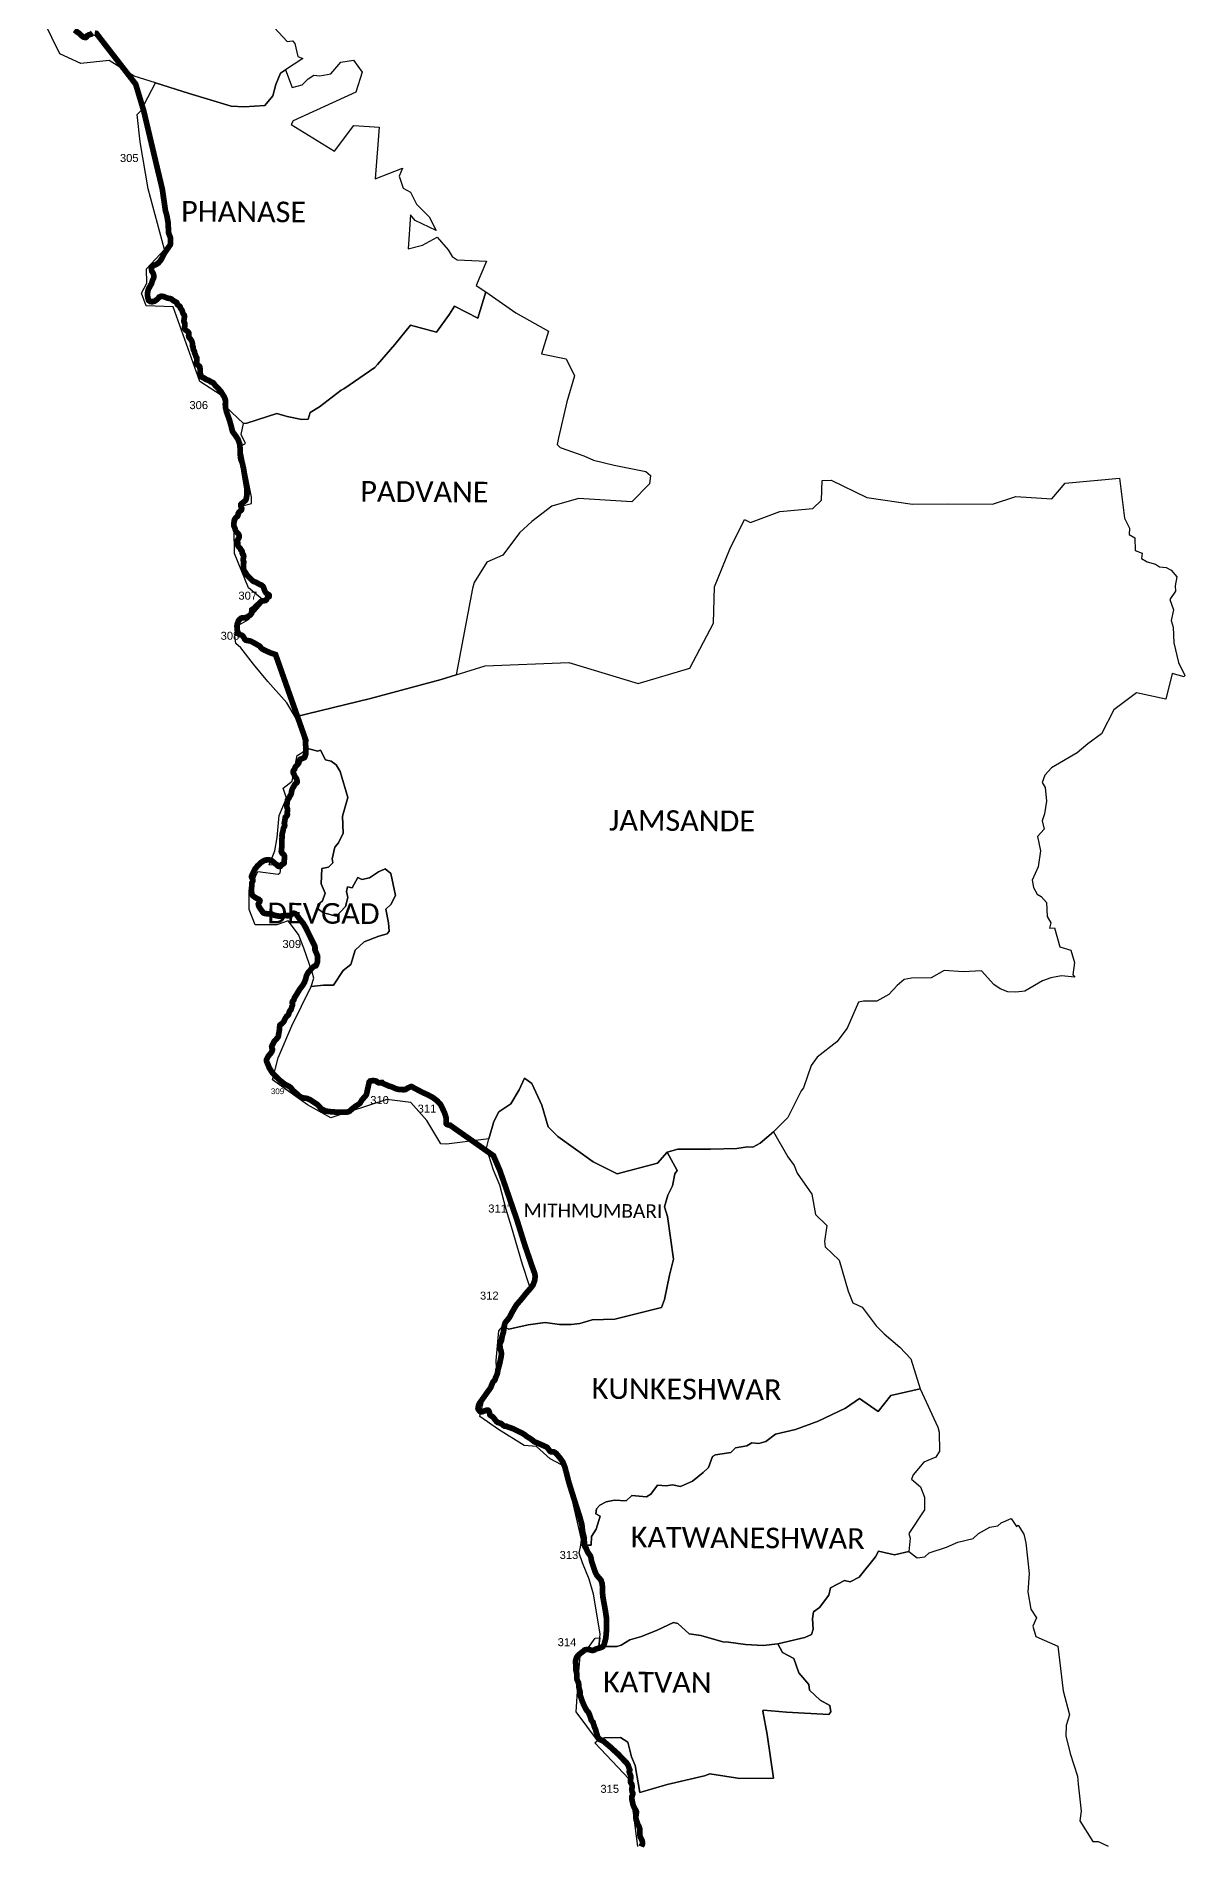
# Model space of a CAD drawing. Header units: metres. Extents: x 0 to 561379, y 0 to 4092696.
# Drawn here: x 323718 to 333768, y 1803075 to 1818882 of the extents above; entities that cross this region are included whole.
import ezdxf

# ---------------------------------------------------------------- set-up
doc = ezdxf.new("R2010")
doc.units = ezdxf.units.M
for name, color, linetype in [('COASTLINE', 5, 'Continuous'), ('NATURALLY PROTECTED', 3, 'Continuous'), ('VILLAGE BOUNDRY', 32, 'Continuous'), ('VILLAGE NAME', 1, 'Continuous')]:
    doc.layers.add(name, color=color, linetype=linetype)
doc.styles.get("Standard").update_dxf_attribs({"font": 'arial.ttf'})

msp = doc.modelspace()

# ---------------------------------------------------------------- linework, layer by layer
at = {"layer": 'COASTLINE', "const_width": 50, "flags": 128}
for points in [[(324053, 1818936), (324096, 1818905), (324115, 1818887), (324127, 1818877), (324135, 1818873), (324142, 1818871), (324149, 1818871), (324154, 1818871), (324158, 1818874), (324161, 1818879), (324163, 1818883), (324166, 1818886), (324174, 1818891), (324194, 1818898), (324202, 1818901), (324208, 1818906), (324212, 1818909)], [(324230, 1818909), (324245, 1818906), (324589, 1818462), (324660, 1818225), (324755, 1817824), (324822, 1817543), (324849, 1817357), (324862, 1817311), (324873, 1817247), (324875, 1817195), (324876, 1817163), (324882, 1817148), (324892, 1817121), (324894, 1817091), (324892, 1817058), (324866, 1817020), (324839, 1816981), (324816, 1816935), (324800, 1816911), (324786, 1816896), (324765, 1816883), (324743, 1816875), (324730, 1816863), (324726, 1816847), (324730, 1816826), (324743, 1816805), (324747, 1816789), (324747, 1816769), (324740, 1816753), (324733, 1816737), (324729, 1816720), (324715, 1816695), (324700, 1816668), (324694, 1816644), (324692, 1816616), (324696, 1816591), (324703, 1816569), (324715, 1816561), (324733, 1816558), (324754, 1816563), (324778, 1816580), (324795, 1816600), (324810, 1816606), (324831, 1816605), (324852, 1816596), (324870, 1816589), (324879, 1816588), (324886, 1816587), (324895, 1816585), (324904, 1816580), (324911, 1816573), (324920, 1816568), (324927, 1816563), (324938, 1816558), (324945, 1816553), (324949, 1816550), (324951, 1816544), (324951, 1816539), (324954, 1816534), (324959, 1816530), (324963, 1816527), (324968, 1816523), (324976, 1816517), (324979, 1816508), (324980, 1816503), (324983, 1816499), (324987, 1816494), (324990, 1816490), (324995, 1816482), (324998, 1816473), (325001, 1816461), (325008, 1816448), (325014, 1816441), (325015, 1816437), (325016, 1816432), (325015, 1816422), (325013, 1816406), (325010, 1816387), (325012, 1816381), (325018, 1816370), (325019, 1816364), (325020, 1816354), (325019, 1816347), (325016, 1816334), (325016, 1816326), (325020, 1816319), (325026, 1816311), (325035, 1816304), (325046, 1816296), (325053, 1816287), (325055, 1816280), (325055, 1816272), (325052, 1816261), (325053, 1816256), (325056, 1816247), (325068, 1816232), (325075, 1816223), (325080, 1816212), (325084, 1816200), (325086, 1816188), (325086, 1816185), (325086, 1816177), (325087, 1816170), (325091, 1816163), (325092, 1816157), (325092, 1816150), (325093, 1816143), (325095, 1816136), (325102, 1816126), (325104, 1816121), (325104, 1816112), (325105, 1816107), (325110, 1816098), (325113, 1816090), (325115, 1816081), (325118, 1816076), (325124, 1816067), (325125, 1816060), (325125, 1816049), (325122, 1816029), (325121, 1816022), (325122, 1816016), (325130, 1816006), (325144, 1815996), (325149, 1815990), (325151, 1815984), (325152, 1815969), (325153, 1815946), (325155, 1815928), (325158, 1815916), (325160, 1815906), (325163, 1815902), (325174, 1815897), (325185, 1815891), (325193, 1815888), (325200, 1815881), (325209, 1815876), (325223, 1815872), (325234, 1815867), (325244, 1815859), (325249, 1815856), (325259, 1815854), (325266, 1815850), (325277, 1815837), (325284, 1815826), (325295, 1815816), (325302, 1815810), (325317, 1815793), (325335, 1815773), (325351, 1815746), (325364, 1815725), (325373, 1815703), (325375, 1815685), (325373, 1815661), (325375, 1815632), (325384, 1815594), (325409, 1815525), (325424, 1815473), (325435, 1815426), (325439, 1815419), (325458, 1815393), (325485, 1815353), (325499, 1815313), (325503, 1815269), (325502, 1815235), (325508, 1815182), (325522, 1815146), (325532, 1815102), (325541, 1815045), (325556, 1814955), (325562, 1814919), (325563, 1814876), (325556, 1814834), (325551, 1814821), (325543, 1814814), (325532, 1814806), (325523, 1814798), (325513, 1814790), (325508, 1814782), (325508, 1814774), (325512, 1814763), (325516, 1814753), (325516, 1814745), (325513, 1814735), (325501, 1814725), (325491, 1814714), (325486, 1814705), (325484, 1814691), (325481, 1814683), (325472, 1814675), (325463, 1814666), (325459, 1814661), (325455, 1814654), (325451, 1814644), (325449, 1814628), (325448, 1814616), (325449, 1814595), (325452, 1814588), (325456, 1814580), (325459, 1814571), (325461, 1814560), (325466, 1814550), (325473, 1814542), (325484, 1814531), (325490, 1814523), (325494, 1814513), (325495, 1814506), (325494, 1814499), (325491, 1814492), (325486, 1814483), (325483, 1814476), (325479, 1814470), (325478, 1814464), (325481, 1814456), (325482, 1814447), (325482, 1814440), (325482, 1814428), (325485, 1814421), (325491, 1814413), (325500, 1814405), (325505, 1814399), (325507, 1814392), (325509, 1814386), (325512, 1814383), (325517, 1814380), (325521, 1814374), (325521, 1814365), (325521, 1814358), (325524, 1814351), (325531, 1814346), (325533, 1814342), (325534, 1814331), (325531, 1814312), (325529, 1814302), (325530, 1814295), (325534, 1814284), (325534, 1814274), (325532, 1814263), (325532, 1814248), (325533, 1814230), (325534, 1814214), (325537, 1814205), (325549, 1814190), (325557, 1814177), (325562, 1814168), (325573, 1814155), (325590, 1814138), (325610, 1814119), (325623, 1814110), (325638, 1814105), (325670, 1814088), (325691, 1814078), (325701, 1814070), (325707, 1814061), (325715, 1814038), (325722, 1814021), (325730, 1814010), (325746, 1813999), (325755, 1813994), (325758, 1813989), (325758, 1813984), (325756, 1813979), (325747, 1813974), (325742, 1813968), (325737, 1813959), (325733, 1813951), (325725, 1813945), (325714, 1813943), (325703, 1813942), (325692, 1813940), (325683, 1813934), (325670, 1813919), (325652, 1813904), (325640, 1813894), (325633, 1813885), (325628, 1813878), (325624, 1813875), (325617, 1813871), (325609, 1813866), (325605, 1813863), (325604, 1813858), (325604, 1813849), (325602, 1813831), (325596, 1813822), (325582, 1813811), (325559, 1813798), (325542, 1813793), (325528, 1813793), (325520, 1813793), (325510, 1813789), (325499, 1813780), (325489, 1813768), (325483, 1813752), (325477, 1813737), (325475, 1813720), (325476, 1813703), (325477, 1813683), (325485, 1813663), (325494, 1813651), (325505, 1813644), (325517, 1813641), (325526, 1813634), (325536, 1813620), (325543, 1813605), (325551, 1813598), (325563, 1813595), (325579, 1813592), (325593, 1813590), (325616, 1813578), (325645, 1813562), (325671, 1813547), (325684, 1813533), (325693, 1813522), (325718, 1813509), (325767, 1813487), (325813, 1813471), (326078, 1812720), (326075, 1812713), (326074, 1812698), (326074, 1812683), (326077, 1812671), (326077, 1812661), (326077, 1812646), (326077, 1812634), (326076, 1812622), (326076, 1812614), (326078, 1812605), (326077, 1812600), (326074, 1812595), (326072, 1812589), (326070, 1812578), (326067, 1812572), (326063, 1812569), (326053, 1812565), (326042, 1812560), (326031, 1812557), (326026, 1812553), (326023, 1812548), (326020, 1812540), (326018, 1812530), (326015, 1812522), (326008, 1812512), (325999, 1812503), (325990, 1812494), (325985, 1812486), (325982, 1812478), (325979, 1812468), (325973, 1812461), (325969, 1812456), (325967, 1812449), (325966, 1812442), (325968, 1812434), (325974, 1812425), (325980, 1812408), (325995, 1812387), (326000, 1812373), (326002, 1812364), (326002, 1812356), (325998, 1812350), (325987, 1812341), (325981, 1812334), (325972, 1812317), (325963, 1812303), (325959, 1812295), (325956, 1812287), (325953, 1812273), (325950, 1812254), (325946, 1812245), (325938, 1812233), (325932, 1812219), (325926, 1812210), (325918, 1812200), (325917, 1812194), (325914, 1812176), (325911, 1812149), (325912, 1812138), (325914, 1812130), (325917, 1812119), (325917, 1812109), (325916, 1812098), (325915, 1812090), (325915, 1812081), (325917, 1812074), (325916, 1812069), (325913, 1812062), (325911, 1812058), (325906, 1812054), (325901, 1812051), (325898, 1812048), (325897, 1812044), (325895, 1812028), (325894, 1812016), (325891, 1812005), (325889, 1811996), (325890, 1811990), (325893, 1811977), (325891, 1811968), (325883, 1811955), (325881, 1811947), (325879, 1811932), (325870, 1811902), (325869, 1811886), (325870, 1811867), (325867, 1811857), (325867, 1811850), (325868, 1811837), (325867, 1811804), (325867, 1811786), (325864, 1811761), (325863, 1811748), (325865, 1811740), (325872, 1811732), (325883, 1811723), (325887, 1811716), (325891, 1811709), (325892, 1811702), (325892, 1811688), (325889, 1811677), (325888, 1811665), (325887, 1811654), (325887, 1811647), (325883, 1811642), (325878, 1811640), (325869, 1811636), (325863, 1811631), (325861, 1811627), (325858, 1811622), (325855, 1811619), (325845, 1811618), (325836, 1811620), (325830, 1811624), (325827, 1811627), (325825, 1811631), (325821, 1811635), (325818, 1811637), (325808, 1811643), (325802, 1811648), (325796, 1811655), (325789, 1811661), (325778, 1811669), (325771, 1811672), (325763, 1811674), (325748, 1811675), (325729, 1811674), (325717, 1811671), (325702, 1811663), (325692, 1811657), (325679, 1811646), (325659, 1811627), (325655, 1811624), (325645, 1811610), (325634, 1811597), (325627, 1811584), (325619, 1811567), (325609, 1811546), (325602, 1811531), (325602, 1811526), (325606, 1811519), (325613, 1811503), (325614, 1811496), (325614, 1811492), (325612, 1811487), (325607, 1811478), (325606, 1811469), (325605, 1811445), (325603, 1811433), (325602, 1811417), (325603, 1811391), (325607, 1811373), (325614, 1811361), (325631, 1811349), (325648, 1811338), (325666, 1811330), (325674, 1811323), (325676, 1811317), (325674, 1811309), (325668, 1811302), (325662, 1811288), (325663, 1811280), (325669, 1811264), (325679, 1811248), (325695, 1811227), (325701, 1811216), (325706, 1811211), (325720, 1811206), (325750, 1811203), (325765, 1811204), (325779, 1811202), (325798, 1811192), (325819, 1811187), (325837, 1811184), (325854, 1811182), (325873, 1811185), (325885, 1811188), (325894, 1811189), (325904, 1811188), (325915, 1811187), (325924, 1811187), (325937, 1811189), (325947, 1811194), (325956, 1811202), (325965, 1811207), (325974, 1811208), (325986, 1811204), (325996, 1811196), (326021, 1811161), (326056, 1811118), (326078, 1811080), (326103, 1811028), (326134, 1810965), (326156, 1810921), (326158, 1810907), (326158, 1810889), (326162, 1810877), (326179, 1810838), (326181, 1810821), (326180, 1810785), (326170, 1810757), (326165, 1810749), (326157, 1810748), (326150, 1810744), (326138, 1810735), (326127, 1810725), (326113, 1810705), (326104, 1810697), (326097, 1810688), (326084, 1810664), (326080, 1810652), (326078, 1810637), (326070, 1810617), (326066, 1810605), (326055, 1810585), (326043, 1810568), (326025, 1810545), (326012, 1810524), (325998, 1810500), (325988, 1810485), (325983, 1810477), (325976, 1810463), (325973, 1810454), (325972, 1810448), (325968, 1810444), (325965, 1810442), (325961, 1810437), (325959, 1810430), (325958, 1810426), (325960, 1810421), (325961, 1810417), (325961, 1810408), (325959, 1810399), (325955, 1810391), (325954, 1810387), (325952, 1810378), (325949, 1810368), (325946, 1810362), (325943, 1810359), (325938, 1810355), (325934, 1810348), (325930, 1810335), (325926, 1810321), (325920, 1810314), (325912, 1810309), (325907, 1810304), (325901, 1810293), (325894, 1810281), (325888, 1810266), (325884, 1810260), (325877, 1810251), (325869, 1810244), (325859, 1810236), (325852, 1810231), (325850, 1810227), (325849, 1810220), (325848, 1810208), (325847, 1810194), (325845, 1810179), (325839, 1810146), (325837, 1810132), (325832, 1810122), (325827, 1810116), (325817, 1810105), (325807, 1810095), (325801, 1810087), (325792, 1810069), (325783, 1810051), (325779, 1810039), (325781, 1810029), (325785, 1810020), (325785, 1810012), (325781, 1809999), (325771, 1809984), (325748, 1809956), (325740, 1809940), (325733, 1809926), (325734, 1809914), (325740, 1809899), (325759, 1809853), (325785, 1809813), (325818, 1809777), (325852, 1809745), (325893, 1809713), (325932, 1809693), (325947, 1809682), (325963, 1809660), (325989, 1809637), (326031, 1809600), (326053, 1809593), (326088, 1809588), (326114, 1809577), (326151, 1809553), (326177, 1809536), (326191, 1809522), (326215, 1809495), (326255, 1809477), (326303, 1809471), (326369, 1809467), (326424, 1809467), (326449, 1809471), (326462, 1809477), (326482, 1809496), (326512, 1809520), (326536, 1809535), (326543, 1809540), (326551, 1809546), (326555, 1809552), (326561, 1809563), (326569, 1809576), (326579, 1809587), (326589, 1809598), (326599, 1809608), (326607, 1809621), (326611, 1809634), (326619, 1809674), (326625, 1809699), (326628, 1809714), (326632, 1809731), (326636, 1809736), (326639, 1809740), (326644, 1809742), (326653, 1809743), (326667, 1809744), (326682, 1809743), (326692, 1809740), (326699, 1809736), (326705, 1809730), (326714, 1809725), (326721, 1809724), (326727, 1809724), (326736, 1809727), (326739, 1809728), (326744, 1809728), (326748, 1809723), (326752, 1809720), (326758, 1809717), (326773, 1809710), (326794, 1809702), (326805, 1809696), (326814, 1809694), (326825, 1809691), (326839, 1809685), (326857, 1809677), (326869, 1809672), (326885, 1809668), (326903, 1809666), (326923, 1809665), (326939, 1809665), (326952, 1809667), (326957, 1809671), (326967, 1809678), (326985, 1809686), (326993, 1809690), (326999, 1809692), (327002, 1809692), (327011, 1809688), (327023, 1809680), (327098, 1809641), (327144, 1809620), (327189, 1809596), (327227, 1809567), (327256, 1809535), (327269, 1809510), (327290, 1809465), (327300, 1809436), (327305, 1809418), (327305, 1809401), (327305, 1809381), (327305, 1809371), (327306, 1809367), (327313, 1809360), (327324, 1809356), (327339, 1809354), (327719, 1809087), (327775, 1808958), (327807, 1808866), (327923, 1808530), (327995, 1808300), (328058, 1808117), (328081, 1808053), (328084, 1808028), (328079, 1807993), (328065, 1807956), (328045, 1807929), (327998, 1807875), (327971, 1807840), (327922, 1807784), (327908, 1807762), (327877, 1807708), (327867, 1807686), (327852, 1807662), (327835, 1807643), (327823, 1807628), (327818, 1807615), (327813, 1807594), (327810, 1807575), (327808, 1807550), (327794, 1807501), (327790, 1807473), (327784, 1807459), (327776, 1807444), (327775, 1807434), (327777, 1807412), (327781, 1807390), (327787, 1807374), (327789, 1807354), (327787, 1807333), (327780, 1807300), (327772, 1807263), (327763, 1807230), (327757, 1807209), (327755, 1807189), (327750, 1807171), (327742, 1807154), (327736, 1807142), (327734, 1807131), (327730, 1807122), (327725, 1807118), (327717, 1807111), (327713, 1807103), (327705, 1807085), (327696, 1807060), (327681, 1807038), (327671, 1807025), (327635, 1806974), (327618, 1806950), (327601, 1806927), (327590, 1806905), (327587, 1806893), (327584, 1806878), (327587, 1806867), (327595, 1806856), (327600, 1806850), (327607, 1806847), (327623, 1806848), (327651, 1806858), (327662, 1806861), (327670, 1806861), (327677, 1806856), (327683, 1806845), (327687, 1806824), (327691, 1806816), (327707, 1806806), (327718, 1806797), (327729, 1806782), (327745, 1806762), (327757, 1806753), (327782, 1806746), (327794, 1806738), (327806, 1806726), (327817, 1806721), (327832, 1806720), (327841, 1806716), (327889, 1806699), (327918, 1806685), (327938, 1806675), (327968, 1806661), (327992, 1806646), (328011, 1806631), (328036, 1806616), (328062, 1806597), (328074, 1806586), (328115, 1806569), (328158, 1806550), (328182, 1806539), (328191, 1806533), (328196, 1806526), (328200, 1806519), (328217, 1806499), (328224, 1806496), (328248, 1806495), (328255, 1806492), (328270, 1806480), (328301, 1806443), (328328, 1806404), (328344, 1806363), (328360, 1806302), (328379, 1806228), (328420, 1806097), (328473, 1805931), (328493, 1805859), (328499, 1805798), (328505, 1805775), (328513, 1805744), (328514, 1805715), (328516, 1805684), (328517, 1805674), (328519, 1805668), (328528, 1805656), (328535, 1805639), (328544, 1805619), (328557, 1805600), (328566, 1805587), (328572, 1805570), (328577, 1805541), (328587, 1805511), (328602, 1805466), (328612, 1805438), (328623, 1805417), (328644, 1805392), (328661, 1805372), (328669, 1805347), (328674, 1805307), (328673, 1805272), (328676, 1805230), (328698, 1805108), (328709, 1805034), (328707, 1804922), (328702, 1804865), (328687, 1804809), (328676, 1804792), (328667, 1804787), (328643, 1804779), (328613, 1804770), (328601, 1804762), (328590, 1804759), (328574, 1804760), (328561, 1804765), (328551, 1804767), (328533, 1804766), (328521, 1804764), (328512, 1804759), (328502, 1804750), (328475, 1804729), (328461, 1804716), (328452, 1804706), (328444, 1804691), (328439, 1804675), (328439, 1804675), (328437, 1804660), (328438, 1804648), (328439, 1804637), (328439, 1804617), (328439, 1804598), (328441, 1804583), (328444, 1804573), (328447, 1804562), (328448, 1804549), (328448, 1804532), (328448, 1804515), (328451, 1804501), (328458, 1804486), (328463, 1804476), (328465, 1804462), (328467, 1804436), (328470, 1804421), (328475, 1804406), (328477, 1804394), (328477, 1804377), (328479, 1804365), (328486, 1804345), (328491, 1804329), (328497, 1804309), (328503, 1804298), (328513, 1804274), (328527, 1804248), (328535, 1804233), (328547, 1804222), (328555, 1804208), (328564, 1804182), (328571, 1804161), (328575, 1804148), (328582, 1804140), (328591, 1804129), (328593, 1804120), (328598, 1804104), (328601, 1804094), (328608, 1804076), (328613, 1804065), (328616, 1804054), (328619, 1804040), (328625, 1804022), (328633, 1803997), (328639, 1803990), (328653, 1803978), (328666, 1803973), (328674, 1803969), (328685, 1803962), (328717, 1803935), (328745, 1803911), (328783, 1803876), (328813, 1803849), (328832, 1803828), (328853, 1803806), (328868, 1803790), (328884, 1803775), (328893, 1803762), (328900, 1803747), (328906, 1803728), (328911, 1803718), (328912, 1803712), (328909, 1803704), (328907, 1803698), (328908, 1803692), (328912, 1803682), (328916, 1803672), (328920, 1803659), (328921, 1803643), (328919, 1803629), (328917, 1803618), (328917, 1803610), (328920, 1803603), (328928, 1803591), (328931, 1803582), (328932, 1803569), (328931, 1803554), (328930, 1803538), (328931, 1803530), (328933, 1803521), (328938, 1803511), (328938, 1803502), (328936, 1803494), (328933, 1803487), (328930, 1803479), (328929, 1803463), (328933, 1803443), (328940, 1803410), (328948, 1803389), (328954, 1803379), (328962, 1803364), (328969, 1803352), (328970, 1803343), (328968, 1803323), (328964, 1803302), (328966, 1803289), (328968, 1803276), (328974, 1803262), (328978, 1803252), (328981, 1803239), (328985, 1803233), (328988, 1803226), (328992, 1803220), (328995, 1803210), (329000, 1803194), (329000, 1803178), (328999, 1803152), (329001, 1803139), (329006, 1803122), (329014, 1803106), (329020, 1803094), (329022, 1803084), (329023, 1803070), (329021, 1803060), (329015, 1803051), (329012, 1803043)]]:
    msp.add_lwpolyline(points, dxfattribs=at)
at = {"layer": 'NATURALLY PROTECTED', "const_width": 50, "flags": 128}
for points in [[(324589, 1818462), (324660, 1818225), (324755, 1817824), (324822, 1817543), (324849, 1817357), (324862, 1817311), (324873, 1817247), (324875, 1817195), (324876, 1817163), (324882, 1817148), (324892, 1817121), (324894, 1817091), (324892, 1817058), (324866, 1817020), (324839, 1816981), (324816, 1816935), (324800, 1816911), (324791, 1816902)], [(324767, 1816573), (324778, 1816580), (324795, 1816600), (324810, 1816606), (324831, 1816605), (324852, 1816596), (324870, 1816589), (324879, 1816588), (324886, 1816587), (324895, 1816585), (324904, 1816580), (324911, 1816573), (324920, 1816568), (324927, 1816563), (324938, 1816558), (324945, 1816553), (324949, 1816550), (324951, 1816544), (324951, 1816539), (324954, 1816534), (324959, 1816530), (324963, 1816527), (324968, 1816523), (324976, 1816517), (324979, 1816508), (324980, 1816503), (324983, 1816499), (324987, 1816494), (324990, 1816490), (324995, 1816482), (324998, 1816473), (325001, 1816461), (325008, 1816448), (325014, 1816441), (325015, 1816437), (325016, 1816432), (325015, 1816422), (325013, 1816406), (325010, 1816387), (325012, 1816381), (325018, 1816370), (325019, 1816364), (325020, 1816354), (325019, 1816347), (325016, 1816334), (325016, 1816326), (325020, 1816319), (325026, 1816311), (325035, 1816304), (325046, 1816296), (325053, 1816287), (325055, 1816280), (325055, 1816272), (325052, 1816261), (325053, 1816256), (325056, 1816247), (325068, 1816232), (325075, 1816223), (325080, 1816212), (325084, 1816200), (325086, 1816188), (325086, 1816185), (325086, 1816177), (325087, 1816170), (325091, 1816163), (325092, 1816157), (325092, 1816150), (325093, 1816143), (325095, 1816136), (325102, 1816126), (325104, 1816121), (325104, 1816112), (325105, 1816107), (325110, 1816098), (325113, 1816090), (325115, 1816081), (325118, 1816076), (325124, 1816067), (325125, 1816060), (325125, 1816049), (325122, 1816029), (325121, 1816022), (325122, 1816016), (325130, 1816006), (325144, 1815996), (325149, 1815990), (325151, 1815984), (325152, 1815969), (325153, 1815946), (325155, 1815928), (325158, 1815916), (325160, 1815906), (325163, 1815902), (325174, 1815897), (325185, 1815891), (325193, 1815888), (325200, 1815881), (325209, 1815876), (325223, 1815872), (325234, 1815867), (325244, 1815859), (325249, 1815856), (325259, 1815854), (325266, 1815850), (325277, 1815837), (325284, 1815826), (325295, 1815816), (325302, 1815810), (325317, 1815793), (325335, 1815773), (325351, 1815746), (325364, 1815725), (325373, 1815703), (325375, 1815685), (325373, 1815661), (325375, 1815632), (325384, 1815594), (325409, 1815525), (325424, 1815473), (325435, 1815426), (325439, 1815419), (325458, 1815393), (325485, 1815353), (325499, 1815313), (325503, 1815269), (325502, 1815235), (325508, 1815182), (325522, 1815146), (325532, 1815102), (325541, 1815045), (325556, 1814955), (325562, 1814919), (325563, 1814876), (325556, 1814834), (325551, 1814821), (325543, 1814814), (325532, 1814806), (325523, 1814798), (325513, 1814790), (325508, 1814782), (325508, 1814774), (325512, 1814763), (325516, 1814753), (325516, 1814745), (325513, 1814735), (325501, 1814725), (325491, 1814714), (325486, 1814705), (325485, 1814699)], [(325724, 1814017), (325730, 1814010), (325746, 1813999), (325755, 1813994), (325758, 1813989), (325758, 1813984), (325756, 1813979), (325747, 1813974), (325742, 1813968), (325737, 1813959), (325733, 1813951), (325725, 1813945), (325721, 1813944)], [(325721, 1813944), (325714, 1813943), (325703, 1813942), (325692, 1813940), (325683, 1813934), (325670, 1813919), (325652, 1813904), (325640, 1813894), (325633, 1813885), (325628, 1813878), (325624, 1813875), (325617, 1813871), (325609, 1813866), (325605, 1813863), (325604, 1813858), (325604, 1813849), (325602, 1813831), (325596, 1813822), (325582, 1813811), (325559, 1813798), (325542, 1813793), (325528, 1813793), (325520, 1813793), (325510, 1813789), (325499, 1813780), (325489, 1813768), (325483, 1813752), (325477, 1813737), (325475, 1813720), (325476, 1813703), (325477, 1813683), (325485, 1813663), (325494, 1813651), (325505, 1813644), (325517, 1813641), (325526, 1813634), (325536, 1813620), (325543, 1813605), (325551, 1813598), (325563, 1813595), (325579, 1813592), (325593, 1813590), (325616, 1813578), (325645, 1813562), (325671, 1813547), (325684, 1813533), (325693, 1813522), (325718, 1813509), (325767, 1813487), (325813, 1813471)], [(325930, 1811188), (325937, 1811189), (325947, 1811194), (325956, 1811202), (325965, 1811207), (325974, 1811208), (325986, 1811204), (325996, 1811196), (326021, 1811161), (326056, 1811118), (326078, 1811080), (326103, 1811028), (326134, 1810965), (326156, 1810921), (326158, 1810907), (326158, 1810889), (326162, 1810877), (326179, 1810838), (326181, 1810821), (326180, 1810785), (326170, 1810757), (326165, 1810749), (326157, 1810748), (326150, 1810744), (326138, 1810735)], [(326138, 1810735), (326127, 1810725), (326113, 1810705), (326104, 1810697), (326097, 1810688), (326084, 1810664), (326080, 1810652), (326078, 1810637), (326070, 1810617), (326066, 1810605), (326055, 1810585), (326043, 1810568), (326025, 1810545), (326012, 1810524), (325998, 1810500), (325988, 1810485), (325983, 1810477), (325976, 1810463), (325973, 1810454), (325972, 1810448), (325968, 1810444), (325965, 1810442), (325961, 1810437), (325959, 1810430), (325958, 1810426), (325960, 1810421), (325961, 1810417), (325961, 1810408), (325959, 1810399), (325955, 1810391), (325954, 1810387), (325952, 1810378), (325949, 1810368), (325946, 1810362), (325943, 1810359), (325938, 1810355), (325934, 1810348), (325930, 1810335), (325926, 1810321), (325920, 1810314), (325912, 1810309), (325907, 1810304), (325901, 1810293), (325894, 1810281), (325888, 1810266), (325884, 1810260), (325877, 1810251), (325869, 1810244), (325859, 1810236), (325852, 1810231), (325850, 1810227), (325849, 1810220), (325848, 1810208), (325847, 1810194), (325845, 1810179), (325839, 1810146), (325837, 1810132), (325832, 1810122), (325827, 1810116), (325817, 1810105), (325807, 1810095), (325801, 1810087), (325792, 1810069), (325783, 1810051), (325779, 1810039), (325781, 1810029), (325785, 1810020), (325785, 1810012), (325781, 1809999), (325771, 1809984), (325748, 1809956), (325740, 1809940), (325733, 1809926), (325734, 1809914), (325740, 1809899), (325759, 1809853), (325785, 1809813), (325818, 1809777), (325852, 1809745), (325893, 1809713), (325932, 1809693), (325947, 1809682), (325963, 1809660), (325989, 1809637), (326031, 1809600), (326053, 1809593), (326088, 1809588), (326114, 1809577), (326151, 1809553), (326177, 1809536), (326191, 1809522), (326215, 1809495), (326255, 1809477), (326303, 1809471), (326369, 1809467), (326424, 1809467), (326449, 1809471), (326462, 1809477), (326482, 1809496), (326512, 1809520), (326536, 1809535), (326543, 1809540), (326551, 1809546), (326555, 1809552), (326561, 1809563), (326569, 1809576), (326579, 1809587), (326589, 1809598), (326599, 1809608), (326607, 1809621), (326611, 1809634), (326619, 1809674), (326625, 1809699), (326627, 1809710)], [(326627, 1809710), (326628, 1809714), (326632, 1809731), (326636, 1809736), (326639, 1809740), (326644, 1809742), (326653, 1809743), (326667, 1809744), (326682, 1809743), (326692, 1809740), (326699, 1809736), (326705, 1809730), (326709, 1809728)], [(326985, 1809686), (326993, 1809690), (326999, 1809692), (327002, 1809692), (327011, 1809688), (327023, 1809680), (327098, 1809641), (327144, 1809620), (327189, 1809596), (327227, 1809567), (327256, 1809535), (327269, 1809510), (327290, 1809465), (327300, 1809436), (327305, 1809418), (327305, 1809401), (327305, 1809381), (327305, 1809371), (327306, 1809367), (327313, 1809360), (327324, 1809356), (327339, 1809354), (327348, 1809347)], [(327719, 1809087), (327775, 1808958), (327807, 1808866), (327923, 1808530), (327995, 1808300), (328058, 1808117), (328081, 1808053), (328084, 1808028), (328079, 1807993), (328065, 1807956), (328060, 1807949)], [(328029, 1807911), (327998, 1807875), (327971, 1807840), (327922, 1807784), (327908, 1807762), (327877, 1807708), (327867, 1807686), (327852, 1807662), (327835, 1807643), (327823, 1807628), (327819, 1807618)], [(328284, 1806463), (328301, 1806443), (328328, 1806404), (328344, 1806363), (328360, 1806302), (328379, 1806228), (328420, 1806097), (328473, 1805931), (328493, 1805859), (328499, 1805798), (328505, 1805775), (328513, 1805744), (328514, 1805715), (328516, 1805684), (328517, 1805674), (328519, 1805668), (328528, 1805656), (328535, 1805639), (328544, 1805619), (328557, 1805600), (328566, 1805587), (328572, 1805570), (328577, 1805541), (328587, 1805511), (328602, 1805466), (328612, 1805438), (328623, 1805417), (328644, 1805392), (328661, 1805372), (328669, 1805347), (328674, 1805307), (328673, 1805272), (328676, 1805230), (328698, 1805108), (328709, 1805034), (328707, 1804922), (328702, 1804865), (328697, 1804848)], [(328669, 1804787), (328667, 1804787), (328643, 1804779), (328613, 1804770), (328601, 1804762), (328590, 1804759), (328574, 1804760), (328561, 1804765), (328551, 1804767), (328533, 1804766), (328521, 1804764), (328512, 1804759), (328510, 1804757)], [(328804, 1803858), (328813, 1803849), (328832, 1803828), (328853, 1803806), (328868, 1803790), (328884, 1803775), (328893, 1803762), (328900, 1803747), (328906, 1803728), (328911, 1803718), (328912, 1803712), (328909, 1803704), (328907, 1803698), (328908, 1803692), (328912, 1803682), (328916, 1803672), (328920, 1803659), (328921, 1803643), (328919, 1803629), (328917, 1803618), (328917, 1803610), (328920, 1803603), (328928, 1803591), (328931, 1803582), (328932, 1803569), (328931, 1803554), (328930, 1803538), (328931, 1803530), (328933, 1803521), (328938, 1803511), (328938, 1803502), (328936, 1803494), (328933, 1803487), (328930, 1803479), (328929, 1803463), (328933, 1803443), (328940, 1803410), (328948, 1803389), (328954, 1803379), (328962, 1803364), (328969, 1803352), (328969, 1803352)]]:
    msp.add_lwpolyline(points, dxfattribs=at)
at = {"layer": 'VILLAGE BOUNDRY'}
for points in [[(325804, 1818955, 0), (325915, 1818836, 0), (325960, 1818842, 0), (325981, 1818818, 0), (326007, 1818705, 0), (326052, 1818686, 0), (325899, 1818588, 0), (325856, 1818558, 0), (325816, 1818460, 0), (325788, 1818361, 0), (325719, 1818274, 0), (325538, 1818263, 0), (325423, 1818270, 0), (325058, 1818380, 0), (324761, 1818473, 0), (324576, 1818531, 0), (324356, 1818669, 0), (324109, 1818643, 0), (323924, 1818727, 0), (323718, 1819150, 0)], [(328982, 1803043, 0), (328905, 1803633, 0), (328606, 1803950, 0), (328628, 1803972, 0), (328692, 1803993, 0), (328832, 1803997, 0), (328894, 1803955, 0), (328927, 1803827, 0), (328960, 1803752, 0), (329000, 1803515, 0), (329240, 1803586, 0), (329566, 1803663, 0), (329613, 1803679, 0), (329874, 1803638, 0), (330169, 1803640, 0), (330113, 1804024, 0), (330076, 1804228, 0), (330081, 1804236, 0), (330283, 1804219, 0), (330654, 1804197, 0), (330671, 1804221, 0), (330661, 1804277, 0), (330577, 1804323, 0), (330485, 1804412, 0), (330479, 1804460, 0), (330392, 1804562, 0), (330348, 1804687, 0), (330249, 1804740, 0), (330207, 1804816, 0), (330442, 1804872, 0), (330501, 1804897, 0), (330516, 1804946, 0), (330510, 1805036, 0), (330518, 1805097, 0), (330571, 1805134, 0), (330653, 1805242, 0), (330669, 1805305, 0), (330791, 1805372, 0), (330839, 1805360, 0), (330920, 1805401, 0), (331063, 1805579, 0), (331089, 1805627, 0), (331228, 1805594, 0), (331353, 1805623, 0), (331426, 1805568, 0), (331492, 1805578, 0), (331530, 1805614, 0), (331682, 1805662, 0), (331782, 1805706, 0), (331916, 1805739, 0), (331963, 1805782, 0), (332063, 1805838, 0), (332131, 1805848, 0), (332162, 1805874, 0), (332250, 1805912, 0), (332294, 1805843, 0), (332310, 1805855, 0), (332358, 1805775, 0), (332378, 1805701, 0), (332405, 1805432, 0), (332394, 1805271, 0), (332421, 1805120, 0), (332469, 1805044, 0), (332437, 1804971, 0), (332464, 1804882, 0), (332657, 1804797, 0), (332704, 1804404, 0), (332759, 1804194, 0), (332731, 1804101, 0), (332727, 1804013, 0), (332766, 1803856, 0), (332830, 1803658, 0), (332834, 1803590, 0), (332860, 1803353, 0), (332850, 1803267, 0), (332962, 1803088, 0), (333009, 1803086, 0), (333096, 1803046, 0)]]:
    msp.add_polyline3d(points, dxfattribs=at)
for points in [[(327658, 1816914, 0), (327568, 1816701, 0), (327651, 1816644, 0), (327582, 1816415, 0), (327378, 1816520, 0), (327335, 1816449, 0), (327222, 1816292, 0), (326994, 1816354, 0), (326856, 1816184, 0), (326705, 1816008, 0), (326680, 1815984, 0), (326409, 1815796, 0), (326386, 1815786, 0), (326197, 1815639, 0), (326116, 1815590, 0), (326098, 1815532, 0), (326043, 1815528, 0), (325914, 1815554, 0), (325825, 1815580, 0), (325560, 1815496, 0), (325532, 1815493, 0), (325376, 1815642, 0), (325339, 1815738, 0), (325151, 1815860, 0), (324916, 1816514, 0), (324681, 1816523, 0), (324641, 1816632, 0), (324686, 1816721, 0), (324684, 1816845, 0), (324841, 1817016, 0), (324698, 1817546, 0), (324627, 1817957, 0), (324603, 1818195, 0), (324634, 1818229, 0), (324761, 1818473, 0), (325058, 1818380, 0), (325423, 1818270, 0), (325538, 1818263, 0), (325719, 1818274, 0), (325788, 1818361, 0), (325816, 1818460, 0), (325856, 1818558, 0), (325899, 1818588, 0), (325957, 1818434, 0), (326046, 1818455, 0), (326099, 1818509, 0), (326148, 1818541, 0), (326200, 1818535, 0), (326296, 1818553, 0), (326385, 1818655, 0), (326496, 1818672, 0), (326571, 1818566, 0), (326514, 1818391, 0), (325968, 1818142, 0), (325949, 1818108, 0), (326328, 1817875, 0), (326497, 1818101, 0), (326718, 1818086, 0), (326684, 1817634, 0), (326923, 1817726, 0), (326893, 1817658, 0), (326928, 1817551, 0), (326992, 1817516, 0), (327046, 1817413, 0), (327158, 1817300, 0), (327218, 1817182, 0), (327034, 1817269, 0), (326993, 1817318, 0), (326974, 1817022, 0), (327098, 1817053, 0), (327227, 1817122, 0), (327322, 1817013, 0), (327359, 1816955, 0), (327402, 1816925, 0)], [(329094, 1815037, 0), (329084, 1814964, 0), (328931, 1814808, 0), (328464, 1814836, 0), (328229, 1814769, 0), (328054, 1814636, 0), (327947, 1814537, 0), (327801, 1814342, 0), (327661, 1814281, 0), (327549, 1814103, 0), (327537, 1814049, 0), (327394, 1813293, 0), (327263, 1813252, 0), (326643, 1813088, 0), (325983, 1812928, 0), (325911, 1813048, 0), (325746, 1813237, 0), (325620, 1813388, 0), (325509, 1813530, 0), (325465, 1813569, 0), (325456, 1813632, 0), (325494, 1813733, 0), (325577, 1813779, 0), (325717, 1813938, 0), (325577, 1814055, 0), (325454, 1814355, 0), (325452, 1814566, 0), (325513, 1814769, 0), (325602, 1814794, 0), (325601, 1814849, 0), (325513, 1815299, 0), (325549, 1815319, 0), (325511, 1815398, 0), (325532, 1815493, 0), (325560, 1815496, 0), (325825, 1815580, 0), (325914, 1815554, 0), (326043, 1815528, 0), (326098, 1815532, 0), (326116, 1815590, 0), (326197, 1815639, 0), (326386, 1815786, 0), (326409, 1815796, 0), (326680, 1815984, 0), (326705, 1816008, 0), (326856, 1816184, 0), (326994, 1816354, 0), (327222, 1816292, 0), (327335, 1816449, 0), (327378, 1816520, 0), (327582, 1816415, 0), (327651, 1816644, 0), (327916, 1816462, 0), (328201, 1816301, 0), (328140, 1816103, 0), (328354, 1816059, 0), (328428, 1815910, 0), (328361, 1815684, 0), (328287, 1815367, 0), (328277, 1815308, 0), (328303, 1815282, 0), (328509, 1815210, 0), (328593, 1815171, 0), (328776, 1815129, 0), (329052, 1815074, 0)], [(333666, 1813710, 0), (333673, 1813575, 0), (333714, 1813403, 0), (333768, 1813289, 0), (333761, 1813277, 0), (333658, 1813306, 0), (333601, 1813082, 0), (333346, 1813137, 0), (333146, 1812988, 0), (333038, 1812778, 0), (332918, 1812691, 0), (332826, 1812613, 0), (332602, 1812480, 0), (332543, 1812417, 0), (332519, 1812353, 0), (332547, 1812309, 0), (332557, 1812190, 0), (332540, 1812078, 0), (332519, 1812016, 0), (332536, 1811944, 0), (332479, 1811881, 0), (332506, 1811755, 0), (332484, 1811614, 0), (332432, 1811498, 0), (332445, 1811433, 0), (332475, 1811374, 0), (332511, 1811356, 0), (332557, 1811303, 0), (332565, 1811179, 0), (332595, 1811123, 0), (332583, 1811077, 0), (332628, 1811081, 0), (332675, 1810914, 0), (332770, 1810884, 0), (332803, 1810776, 0), (332788, 1810670, 0), (332805, 1810649, 0), (332688, 1810662, 0), (332596, 1810643, 0), (332524, 1810616, 0), (332367, 1810526, 0), (332290, 1810518, 0), (332218, 1810522, 0), (332151, 1810548, 0), (332098, 1810584, 0), (331990, 1810704, 0), (331829, 1810695, 0), (331662, 1810708, 0), (331548, 1810644, 0), (331378, 1810640, 0), (331313, 1810630, 0), (331250, 1810577, 0), (331178, 1810498, 0), (331074, 1810439, 0), (330956, 1810438, 0), (330912, 1810429, 0), (330815, 1810203, 0), (330722, 1810082, 0), (330551, 1809950, 0), (330499, 1809876, 0), (330433, 1809682, 0), (330412, 1809656, 0), (330294, 1809420, 0), (330169, 1809296, 0), (330053, 1809197, 0), (329989, 1809161, 0), (329941, 1809165, 0), (329847, 1809150, 0), (329618, 1809143, 0), (329332, 1809143, 0), (329240, 1809117, 0), (329153, 1809023, 0), (328802, 1808927, 0), (328591, 1809032, 0), (328282, 1809256, 0), (328199, 1809340, 0), (328141, 1809530, 0), (328055, 1809718, 0), (327990, 1809764, 0), (327943, 1809663, 0), (327871, 1809540, 0), (327765, 1809470, 0), (327721, 1809385, 0), (327679, 1809236, 0), (327309, 1809187, 0), (327260, 1809192, 0), (327137, 1809394, 0), (326995, 1809552, 0), (326786, 1809580, 0), (326295, 1809417, 0), (326092, 1809531, 0), (325786, 1809751, 0), (325837, 1809943, 0), (325955, 1810224, 0), (326124, 1810568, 0), (326231, 1810579, 0), (326319, 1810578, 0), (326405, 1810706, 0), (326470, 1810759, 0), (326508, 1810886, 0), (326588, 1810958, 0), (326716, 1811008, 0), (326790, 1811029, 0), (326807, 1811052, 0), (326801, 1811123, 0), (326778, 1811244, 0), (326820, 1811285, 0), (326861, 1811363, 0), (326820, 1811555, 0), (326771, 1811597, 0), (326713, 1811570, 0), (326634, 1811517, 0), (326567, 1811504, 0), (326534, 1811521, 0), (326482, 1811430, 0), (326443, 1811440, 0), (326433, 1811398, 0), (326446, 1811347, 0), (326426, 1811267, 0), (326347, 1811182, 0), (326232, 1811212, 0), (326182, 1811248, 0), (326183, 1811282, 0), (326224, 1811317, 0), (326246, 1811383, 0), (326212, 1811467, 0), (326218, 1811601, 0), (326275, 1811612, 0), (326315, 1811648, 0), (326308, 1811685, 0), (326331, 1811786, 0), (326362, 1811823, 0), (326404, 1811910, 0), (326397, 1812057, 0), (326445, 1812221, 0), (326377, 1812449, 0), (326344, 1812507, 0), (326300, 1812538, 0), (326250, 1812550, 0), (326207, 1812634, 0), (326184, 1812625, 0), (326103, 1812648, 0), (326070, 1812628, 0), (326062, 1812696, 0), (326030, 1812813, 0), (325983, 1812928, 0), (326643, 1813088, 0), (327263, 1813252, 0), (327394, 1813293, 0), (327646, 1813373, 0), (328380, 1813401, 0), (328985, 1813218, 0), (329437, 1813353, 0), (329644, 1813747, 0), (329653, 1814064, 0), (329786, 1814393, 0), (329916, 1814652, 0), (329967, 1814628, 0), (330225, 1814723, 0), (330513, 1814749, 0), (330589, 1814823, 0), (330594, 1814993, 0), (330675, 1814997, 0), (330986, 1814845, 0), (331386, 1814788, 0), (331704, 1814791, 0), (332085, 1814787, 0), (332289, 1814853, 0), (332605, 1814834, 0), (332721, 1814972, 0), (333195, 1815015, 0), (333240, 1814665, 0), (333285, 1814578, 0), (333281, 1814523, 0), (333331, 1814493, 0), (333333, 1814382, 0), (333394, 1814358, 0), (333390, 1814313, 0), (333439, 1814282, 0), (333510, 1814262, 0), (333547, 1814239, 0), (333606, 1814232, 0), (333647, 1814209, 0), (333697, 1814153, 0), (333682, 1814073, 0), (333687, 1814025, 0), (333638, 1813952, 0), (333670, 1813863, 0), (333648, 1813769, 0)], [(326861, 1811363, 0), (326820, 1811285, 0), (326778, 1811244, 0), (326801, 1811123, 0), (326807, 1811052, 0), (326790, 1811029, 0), (326716, 1811008, 0), (326588, 1810958, 0), (326508, 1810886, 0), (326470, 1810759, 0), (326405, 1810706, 0), (326319, 1810578, 0), (326231, 1810579, 0), (326124, 1810568, 0), (326147, 1810641, 0), (326133, 1810694, 0), (326060, 1810904, 0), (326013, 1811022, 0), (325924, 1811142, 0), (325823, 1811108, 0), (325633, 1811107, 0), (325581, 1811240, 0), (325582, 1811409, 0), (325658, 1811573, 0), (325835, 1811551, 0), (325853, 1811561, 0), (325861, 1811627, 0), (325757, 1811632, 0), (325806, 1811753, 0), (325828, 1811872, 0), (325844, 1812063, 0), (325907, 1812214, 0), (325880, 1812302, 0), (325959, 1812363, 0), (326003, 1812588, 0), (326070, 1812628, 0), (326103, 1812648, 0), (326184, 1812625, 0), (326207, 1812634, 0), (326250, 1812550, 0), (326300, 1812538, 0), (326344, 1812507, 0), (326377, 1812449, 0), (326445, 1812221, 0), (326397, 1812057, 0), (326404, 1811910, 0), (326362, 1811823, 0), (326331, 1811786, 0), (326308, 1811685, 0), (326315, 1811648, 0), (326275, 1811612, 0), (326218, 1811601, 0), (326212, 1811467, 0), (326246, 1811383, 0), (326224, 1811317, 0), (326183, 1811282, 0), (326182, 1811248, 0), (326232, 1811212, 0), (326347, 1811182, 0), (326426, 1811267, 0), (326446, 1811347, 0), (326433, 1811398, 0), (326443, 1811440, 0), (326482, 1811430, 0), (326534, 1811521, 0), (326567, 1811504, 0), (326634, 1811517, 0), (326713, 1811570, 0), (326771, 1811597, 0), (326820, 1811555, 0)], [(329326, 1808958, 0), (329305, 1808927, 0), (329285, 1808824, 0), (329245, 1808742, 0), (329217, 1808640, 0), (329242, 1808554, 0), (329293, 1808182, 0), (329258, 1808042, 0), (329215, 1807830, 0), (329189, 1807759, 0), (328782, 1807656, 0), (328583, 1807650, 0), (328474, 1807620, 0), (328400, 1807609, 0), (328296, 1807611, 0), (328171, 1807629, 0), (328022, 1807607, 0), (327855, 1807570, 0), (327801, 1807596, 0), (327949, 1807794, 0), (328064, 1807932, 0), (328035, 1807949, 0), (327973, 1808135, 0), (327876, 1808466, 0), (327829, 1808615, 0), (327775, 1808830, 0), (327719, 1808960, 0), (327657, 1809154, 0), (327679, 1809236, 0), (327721, 1809385, 0), (327765, 1809470, 0), (327871, 1809540, 0), (327943, 1809663, 0), (327990, 1809764, 0), (328055, 1809718, 0), (328141, 1809530, 0), (328199, 1809340, 0), (328282, 1809256, 0), (328591, 1809032, 0), (328802, 1808927, 0), (329153, 1809023, 0), (329240, 1809117, 0)], [(330620, 1808291, 0), (330745, 1808172, 0), (330823, 1807902, 0), (330862, 1807800, 0), (330946, 1807761, 0), (331067, 1807599, 0), (331137, 1807529, 0), (331274, 1807412, 0), (331372, 1807311, 0), (331451, 1807048, 0), (331197, 1806988, 0), (331085, 1806849, 0), (330921, 1806963, 0), (330798, 1806877, 0), (330561, 1806766, 0), (330362, 1806693, 0), (330188, 1806650, 0), (330101, 1806588, 0), (330040, 1806569, 0), (329979, 1806574, 0), (329935, 1806550, 0), (329837, 1806530, 0), (329795, 1806490, 0), (329661, 1806469, 0), (329635, 1806455, 0), (329601, 1806360, 0), (329555, 1806314, 0), (329462, 1806239, 0), (329356, 1806194, 0), (329285, 1806207, 0), (329230, 1806199, 0), (329155, 1806206, 0), (329095, 1806125, 0), (329059, 1806104, 0), (328931, 1806113, 0), (328881, 1806069, 0), (328779, 1806074, 0), (328706, 1806060, 0), (328651, 1806031, 0), (328622, 1805999, 0), (328614, 1805954, 0), (328653, 1805934, 0), (328618, 1805820, 0), (328578, 1805756, 0), (328575, 1805680, 0), (328484, 1805681, 0), (328489, 1805728, 0), (328358, 1806299, 0), (328315, 1806383, 0), (328215, 1806436, 0), (328097, 1806543, 0), (327987, 1806551, 0), (327762, 1806693, 0), (327601, 1806806, 0), (327644, 1806986, 0), (327750, 1807160, 0), (327744, 1807295, 0), (327767, 1807556, 0), (327801, 1807596, 0), (327855, 1807570, 0), (328022, 1807607, 0), (328171, 1807629, 0), (328296, 1807611, 0), (328400, 1807609, 0), (328474, 1807620, 0), (328583, 1807650, 0), (328782, 1807656, 0), (329189, 1807759, 0), (329215, 1807830, 0), (329258, 1808042, 0), (329293, 1808182, 0), (329242, 1808554, 0), (329217, 1808640, 0), (329245, 1808742, 0), (329285, 1808824, 0), (329305, 1808927, 0), (329326, 1808958, 0), (329240, 1809117, 0), (329332, 1809143, 0), (329618, 1809143, 0), (329847, 1809150, 0), (329941, 1809165, 0), (329989, 1809161, 0), (330053, 1809197, 0), (330169, 1809296, 0), (330295, 1809078, 0), (330350, 1809002, 0), (330376, 1808935, 0), (330505, 1808750, 0), (330536, 1808572, 0), (330636, 1808477, 0), (330615, 1808335, 0)], [(328650, 1804868, 0), (328654, 1804904, 0), (328594, 1805250, 0), (328557, 1805381, 0), (328497, 1805526, 0), (328468, 1805611, 0), (328484, 1805681, 0), (328575, 1805680, 0), (328578, 1805756, 0), (328618, 1805820, 0), (328653, 1805934, 0), (328614, 1805954, 0), (328622, 1805999, 0), (328651, 1806031, 0), (328706, 1806060, 0), (328779, 1806074, 0), (328881, 1806069, 0), (328931, 1806113, 0), (329059, 1806104, 0), (329095, 1806125, 0), (329155, 1806206, 0), (329230, 1806199, 0), (329285, 1806207, 0), (329356, 1806194, 0), (329462, 1806239, 0), (329555, 1806314, 0), (329601, 1806360, 0), (329635, 1806455, 0), (329661, 1806469, 0), (329795, 1806490, 0), (329837, 1806530, 0), (329935, 1806550, 0), (329979, 1806574, 0), (330040, 1806569, 0), (330101, 1806588, 0), (330188, 1806650, 0), (330362, 1806693, 0), (330561, 1806766, 0), (330798, 1806877, 0), (330921, 1806963, 0), (331085, 1806849, 0), (331197, 1806988, 0), (331451, 1807048, 0), (331608, 1806713, 0), (331619, 1806669, 0), (331623, 1806503, 0), (331589, 1806451, 0), (331484, 1806405, 0), (331391, 1806295, 0), (331376, 1806256, 0), (331455, 1806189, 0), (331490, 1806099, 0), (331490, 1805990, 0), (331354, 1805783, 0), (331364, 1805742, 0), (331353, 1805623, 0), (331228, 1805594, 0), (331089, 1805627, 0), (331063, 1805579, 0), (330920, 1805401, 0), (330839, 1805360, 0), (330791, 1805372, 0), (330669, 1805305, 0), (330653, 1805242, 0), (330571, 1805134, 0), (330518, 1805097, 0), (330510, 1805036, 0), (330516, 1804946, 0), (330501, 1804897, 0), (330442, 1804872, 0), (330207, 1804816, 0), (330079, 1804803, 0), (329925, 1804812, 0), (329775, 1804832, 0), (329725, 1804833, 0), (329533, 1804889, 0), (329431, 1804905, 0), (329332, 1804994, 0), (329295, 1805004, 0), (329152, 1804935, 0), (329014, 1804880, 0), (328912, 1804852, 0), (328837, 1804805, 0), (328800, 1804794, 0), (328642, 1804794, 0)], [(330671, 1804221, 0), (330654, 1804197, 0), (330283, 1804219, 0), (330081, 1804236, 0), (330076, 1804228, 0), (330113, 1804024, 0), (330169, 1803640, 0), (329874, 1803638, 0), (329613, 1803679, 0), (329566, 1803663, 0), (329240, 1803586, 0), (329000, 1803515, 0), (328960, 1803752, 0), (328927, 1803827, 0), (328894, 1803955, 0), (328832, 1803997, 0), (328692, 1803993, 0), (328628, 1803972, 0), (328443, 1804223, 0), (328467, 1804578, 0), (328479, 1804708, 0), (328552, 1804783, 0), (328610, 1804867, 0), (328650, 1804868, 0), (328642, 1804794, 0), (328800, 1804794, 0), (328837, 1804805, 0), (328912, 1804852, 0), (329014, 1804880, 0), (329152, 1804935, 0), (329295, 1805004, 0), (329332, 1804994, 0), (329431, 1804905, 0), (329533, 1804889, 0), (329725, 1804833, 0), (329775, 1804832, 0), (329925, 1804812, 0), (330079, 1804803, 0), (330207, 1804816, 0), (330249, 1804740, 0), (330348, 1804687, 0), (330392, 1804562, 0), (330479, 1804460, 0), (330485, 1804412, 0), (330577, 1804323, 0), (330661, 1804277, 0)]]:
    msp.add_polyline3d(points, close=True, dxfattribs=at)

# ---------------------------------------------------------------- texts
at = {"layer": 'NATURALLY PROTECTED', "attachment_point": 1}
for s, width, insert, char_height in [('305', 95.17, (324451, 1817851), 70), ('306', 95.17, (325059, 1815689), 70), ('307', 95.17, (325488, 1814022), 70), ('\\pxt1;308', 95.17, (325332, 1813671), 70), ('309', 95.17, (325873, 1810974), 70), ("\\pxt1;309'", 70.18, (325772, 1809676), 50), ('310', 322.76, (326641, 1809609), 70), ('311', 95.17, (327056, 1809534), 70), ("311'", 95.17, (327674, 1808660), 70), ('312', 95.17, (327601, 1807898), 70), ('313', 95.17, (328298, 1805629), 70), ('314', 95.17, (328281, 1804866), 70), ('315', 95.17, (328655, 1803583), 70)]:
    msp.add_mtext_dynamic_manual_height_columns(s, width=width, gutter_width=1, heights=[0], dxfattribs=dict(at, insert=insert, char_height=char_height))
at = {"layer": 'VILLAGE NAME', "attachment_point": 1, "rotation": 359.6139}
for s, width, gutter_width, insert, char_height in [('{\\fCalibri|b0|i0|c0|p34;PHANASE}', 1779.61, 902, (324987, 1817440), 180.34), ('{\\fCalibri|b0|i0|c0|p34;PHANASE}', 1779.61, 902, (324987, 1817440), 180.34), ('{\\fCalibri|b0|i0|c0|p34;PADVANE}', 1779.61, 902, (326555, 1814990), 180.34), ('{\\fCalibri|b0|i0|c0|p34;PADVANE}', 1779.61, 902, (326555, 1814990), 180.34), ('{\\fCalibri|b0|i0|c0|p34;JAMSANDE}', 1779.61, 902, (328732, 1812113), 180.34), ('{\\fCalibri|b0|i0|c0|p34;DEVGAD}', 1779.61, 902, (325741, 1811301), 180.34), ('{\\fCalibri|b0|i0|c0|p34;MITHMUMBARI}', 1185.22, 601, (327983, 1808670), 120.11), ('{\\fCalibri|b0|i0|c0|p34;KUNKESHWAR}', 3252.4, 902, (328579, 1807141), 180.34), ('{\\fCalibri|b0|i0|c0|p34;KATWANESHWAR}', 1779.61, 902, (328921, 1805841), 180.34), ('{\\fCalibri|b0|i0|c0|p34;KATVAN}', 1779.61, 902, (328679, 1804574), 180.34)]:
    msp.add_mtext_dynamic_manual_height_columns(s, width=width, gutter_width=gutter_width, heights=[0], dxfattribs=dict(at, insert=insert, char_height=char_height))

doc.saveas('drawing.dxf')
